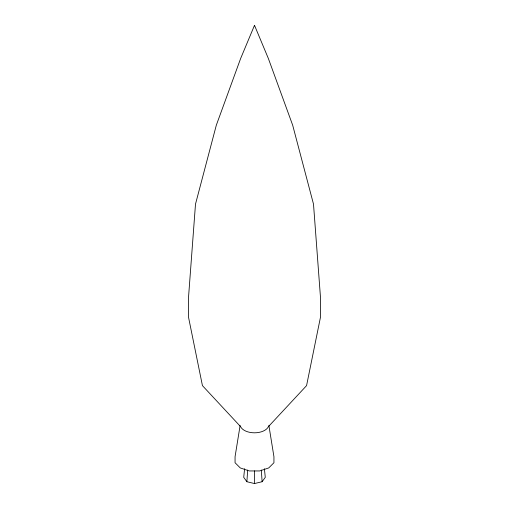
<?xml version="1.0" encoding="UTF-8"?>
<svg xmlns="http://www.w3.org/2000/svg" width="509" height="509" viewBox="0 0 509 509"><rect width="100%" height="100%" fill="white"/><g stroke="black" fill="none" stroke-linecap="round" stroke-linejoin="round"><path stroke-width="0.76" d="M264.4 468.719L265.278 477.327L262.122 481.724L254.5 483.55L246.878 481.724L247.686 470.023M244.6 468.719L243.722 477.327L246.878 481.724M240.114 425.486L235.063 456.713L235.063 462.732L240.273 467.936L249.289 470.946L259.711 470.946L268.727 467.936L273.937 462.732L273.937 456.713L268.886 425.486M254.449 25.463L240.617 58.548L216.319 125.208L195.494 204.141L188.553 296.951L188.553 317.355L202.436 385.625L240.617 426.663A14.373 8.297 0 0 0 254.5 432.815A14.373 8.297 0 0 0 268.383 426.663L306.564 385.625L320.447 317.355L320.447 296.951L313.506 204.141L292.681 125.208L268.383 58.548L254.57 25.482M261.314 470.023L262.122 481.724M254.5 470.857L254.5 483.55"/></g></svg>
